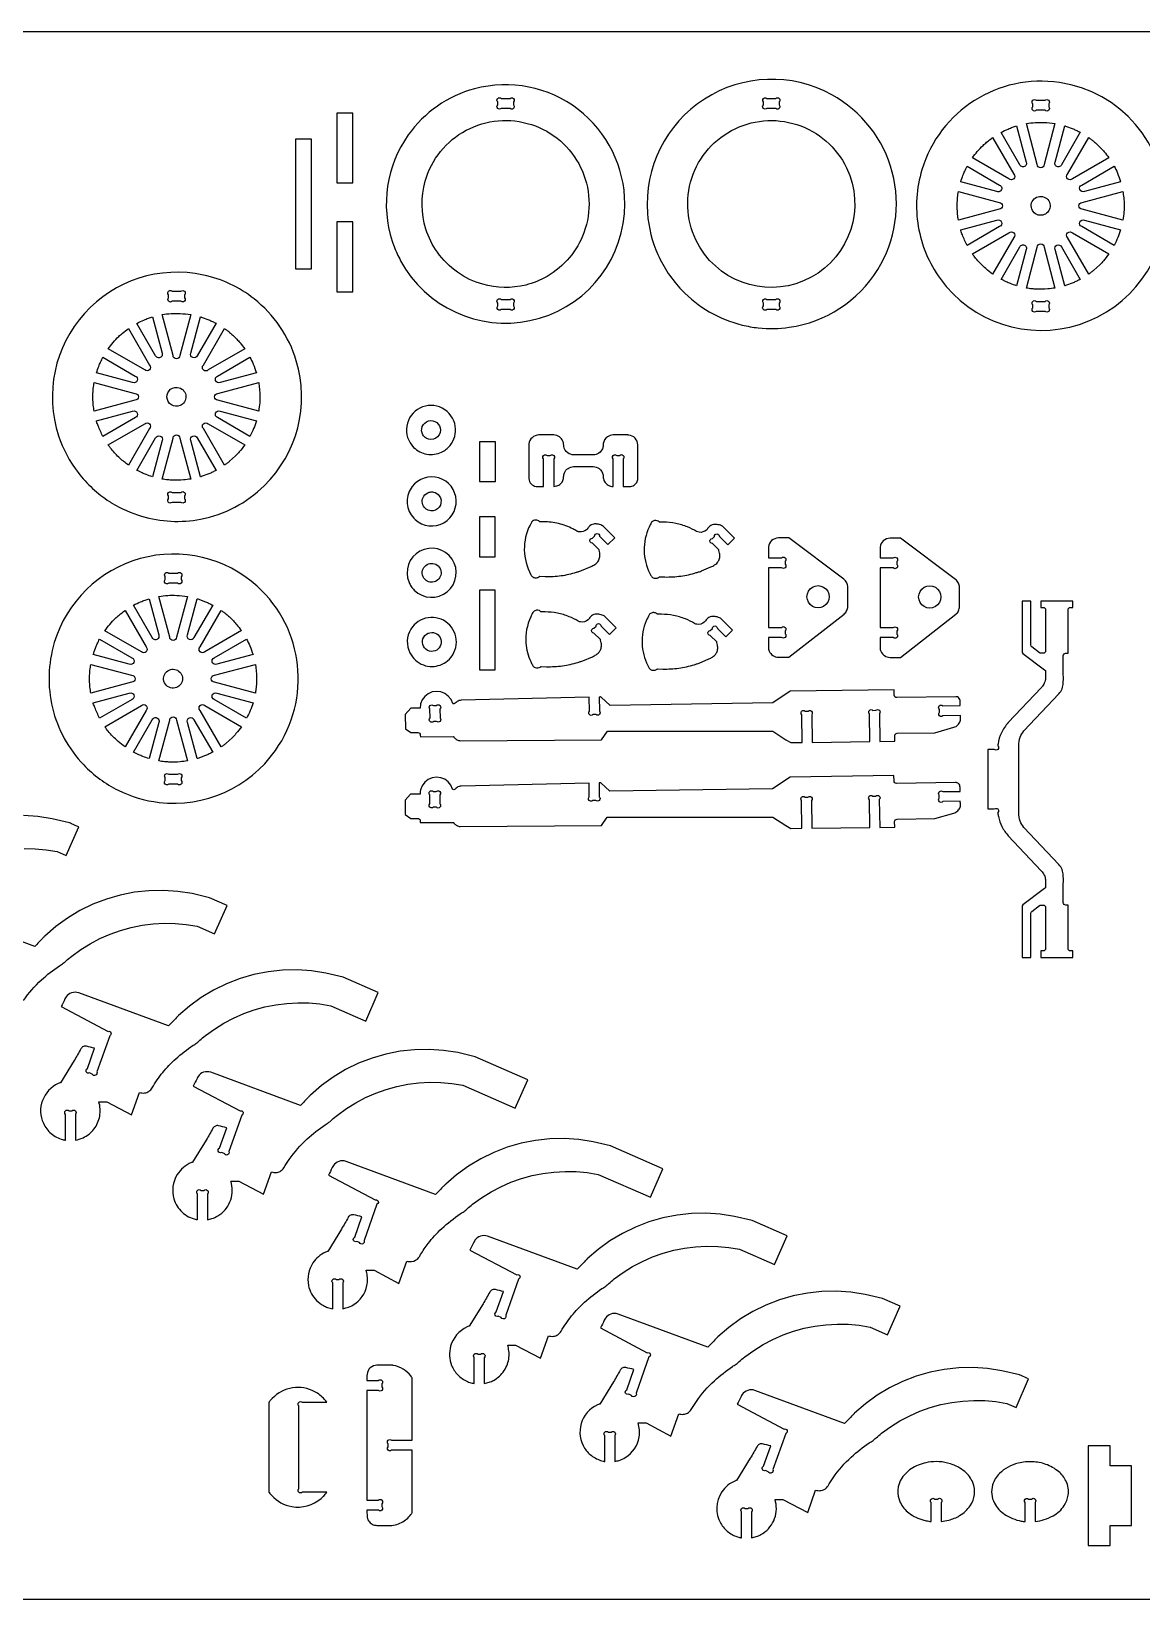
# Model space of a CAD drawing. Extents: x -50 to 95, y -24 to 55.
# Drawn here: x -18.6 to 37, y -23.8 to 54.8 of the extents above; entities that cross this region are included whole.
import ezdxf

# ---------------------------------------------------------------- set-up
doc = ezdxf.new("R2010")
doc.units = 0
doc.header["$MEASUREMENT"] = 0
doc.layers.get('0').update_dxf_attribs({"linetype": 'CONTINUOUS'})
doc.layers.add('SECTIONCUTEDGES', color=18, linetype='CONTINUOUS')

msp = doc.modelspace()

# ---------------------------------------------------------------- linework, layer by layer
msp.add_lwpolyline([(94.765, -23.803), (-50.251, -23.803), (-50.251, 54.803), (94.765, 54.803)], close=True)
at = {"layer": 'SECTIONCUTEDGES'}
for points in [[(0.165, 42.89, 0.331784), (6.876, 40.425, 0.331988), (11.15, 46.152, 0.233331), (8.809, 50.894, 0.233148), (3.619, 51.923, 0.174605), (0.299, 49.612, 0.237892), (-0.505, 44.286, 0.032676), (-0.216, 43.568, 0.03255)], [(14.007, 41.831, 0.070963), (15.385, 40.751, 0.069817), (17.036, 40.085, 0.034745), (17.839, 39.943, 0.061427), (19.394, 39.97, 0.222532), (23.822, 42.859, 0.429696), (21.517, 51.63, 0.275209), (15.138, 51.407, 0.274744), (12.286, 45.687, 0.086691), (12.809, 43.612, 0.086412)], [(26.949, 42.41, 0.325322), (33.936, 40.118, 0.325497), (38.262, 46.06, 0.371858), (32.929, 52.24, 0.371962), (26.038, 47.867, 0.115164), (25.857, 45.03, 0.115322)], [(5.399, 50.941), (4.955, 50.941, -1), (4.779, 51.117), (4.779, 51.264, -1), (4.955, 51.441), (5.399, 51.441, -1), (5.575, 51.264), (5.575, 51.117, -1)], [(18.269, 51.441), (18.712, 51.441, -1), (18.889, 51.264), (18.889, 51.117, -1), (18.712, 50.941), (18.269, 50.941, -1), (18.092, 51.117), (18.092, 51.264, -1)], [(31.772, 51.347), (32.215, 51.347, -1), (32.392, 51.171), (32.392, 51.024, -1), (32.215, 50.847), (31.772, 50.847, -1), (31.595, 51.024), (31.595, 51.171, -1)], [(1.762, 43.73, -0.080134), (1.182, 44.888, -0.146264), (1.149, 47.297, -0.425215), (6.466, 50.133, -0.425051), (9.103, 44.713, -0.087626), (8.381, 43.468, -0.085811), (7.256, 42.523, -0.071707), (6.185, 42.089, -0.130273), (4.028, 42.127, -0.084944), (2.773, 42.727, -0.082952)], [(14.91, 43.982, -0.428721), (16.491, 49.829, -0.428259), (22.258, 47.965, -0.400307), (20.484, 42.475, -0.399853)], [(30.786, 50.065), (31.271, 48.253, -1), (30.947, 48.119), (30.01, 49.742, -0.012176), (30.361, 49.909, -0.019565), (30.586, 49.999, -0.009363), (30.686, 50.033, 0.003121)], [(32.708, 50.18), (32.161, 48.137, -1), (31.82, 48.137), (31.273, 50.179, -0.057699), (32.169, 50.236, -0.024823)], [(33.973, 49.746), (33.033, 48.119, -1), (32.71, 48.253), (33.196, 50.067, 0.006199), (33.215, 50.063, -0.0186), (33.233, 50.058), (33.621, 49.916, -0.018388), (33.798, 49.833, 0.006129)], [(29.584, 49.48), (30.641, 47.649, -1), (30.4, 47.408), (28.569, 48.465, -0.014778), (28.815, 48.778, -0.028539), (29.102, 49.084, -0.018438), (29.28, 49.242, -0.011345)], [(35.412, 48.465), (33.581, 47.408, -1), (33.34, 47.649), (34.397, 49.48, 0.006303), (34.527, 49.386, -0.01891), (34.655, 49.288, -0.017187), (34.809, 49.153, -0.012321), (35.011, 48.952, -0.018926), (35.178, 48.765, -0.012469)], [(28.306, 48.039), (29.93, 47.101, -1), (29.796, 46.778), (27.985, 47.263, -0.012918), (28.096, 47.585, -0.018758), (28.187, 47.802, -0.010898), (28.245, 47.921, 0.003632)], [(35.997, 47.263), (34.185, 46.778, -1), (34.051, 47.102), (35.675, 48.039, -0.026072), (35.835, 47.703, -0.02074)], [(27.869, 46.776), (29.911, 46.229, -1), (29.911, 45.888), (27.869, 45.34, 0.006429), (27.845, 45.488, -0.01929), (27.824, 45.636), (27.802, 46.058), (27.824, 46.481, -0.018896), (27.844, 46.629, 0.006298)], [(32.172, 45.619, -0.761731), (31.61, 46.342, -0.761062), (32.464, 46.01, -0.135678), (32.372, 45.774, -0.135247)], [(36.112, 45.341), (34.07, 45.888, -1), (34.069, 46.229), (36.111, 46.776, -0.005477), (36.151, 46.466, -0.027167), (36.174, 46.081, -0.022163), (36.161, 45.759, -0.016966)], [(27.982, 44.853), (29.796, 45.339, -1), (29.93, 45.015), (28.306, 44.077, -0.020623), (28.065, 44.609, -0.019978), (27.991, 44.815, -0.019766), (27.986, 44.834, 0.006588)], [(35.675, 44.077), (34.051, 45.015, -1), (34.185, 45.339), (35.996, 44.854, -0.023422), (35.857, 44.466, -0.022486)], [(28.568, 43.651), (30.4, 44.709, -1), (30.641, 44.468), (29.584, 42.637, -0.019294), (29.236, 42.913, -0.045903), (28.73, 43.436, -0.008546), (28.654, 43.533, -0.007227)], [(30.009, 42.374), (30.947, 43.998, -1), (31.271, 43.864), (30.786, 42.053, -0.012234), (30.474, 42.161, -0.017991), (30.266, 42.247, -0.010478), (30.137, 42.309, 0.003492)], [(31.273, 41.937), (31.82, 43.979, -1), (32.161, 43.979), (32.708, 41.937, -0.013089), (32.343, 41.892, -0.036535), (31.782, 41.879, -0.015577), (31.556, 41.898, -0.012352)], [(33.196, 42.05), (32.71, 43.864, -1), (33.034, 43.998), (33.973, 42.371, 0.006248), (33.798, 42.284, -0.018746), (33.621, 42.201), (33.233, 42.059, -0.018599), (33.215, 42.054, 0.006199)], [(34.397, 42.636), (33.34, 44.468, -1), (33.581, 44.709), (35.412, 43.652, -0.014529), (35.141, 43.306, -0.022653), (34.951, 43.097), (34.655, 42.828, -0.018394), (34.528, 42.731, 0.006131)], [(-14.549, 31.157, 0.063566), (-13.068, 30.502, 0.120276), (-10.11, 30.353, 0.147825), (-6.917, 32.027, 0.278823), (-5.312, 38.293, 0.15407), (-7.431, 41.398, 0.113627), (-9.961, 42.589, 0.268788), (-15.929, 40.667, 0.26905), (-17.226, 34.537, 0.085445), (-16.244, 32.686, 0.083649), (-14.673, 31.235, 0.004404), (-14.611, 31.195, 0.004421)], [(-11.093, 41.274), (-11.536, 41.274, -1), (-11.713, 41.451), (-11.713, 41.597, -1), (-11.536, 41.774), (-11.093, 41.774, -1), (-10.916, 41.597), (-10.916, 41.451, -1)], [(4.955, 41.363), (5.399, 41.363, -1), (5.575, 41.186), (5.575, 41.039, -1), (5.399, 40.863), (4.955, 40.863, -1), (4.779, 41.039), (4.779, 41.186, -1)], [(18.269, 41.363), (18.712, 41.363, -1), (18.889, 41.186), (18.889, 41.039, -1), (18.712, 40.863), (18.269, 40.863, -1), (18.092, 41.039), (18.092, 41.186, -1)], [(32.215, 40.769), (31.772, 40.769, -1), (31.595, 40.946), (31.595, 41.093, -1), (31.772, 41.269), (32.215, 41.269, -1), (32.392, 41.093), (32.392, 40.946, -1)], [(-12.523, 40.491), (-12.038, 38.679, -1), (-12.361, 38.545), (-13.299, 40.168, -0.012176), (-12.948, 40.336, -0.019565), (-12.723, 40.426, -0.009363), (-12.623, 40.459, 0.003121)], [(-10.601, 40.606), (-11.148, 38.564, -1), (-11.489, 38.564), (-12.036, 40.606, -0.057699), (-11.14, 40.662, -0.024823)], [(-9.336, 40.172), (-10.275, 38.545, -1), (-10.599, 38.679), (-10.113, 40.494, 0.006199), (-10.094, 40.489, -0.0186), (-10.075, 40.484), (-9.688, 40.342, -0.018388), (-9.511, 40.259, 0.006129)], [(-13.725, 39.907), (-12.668, 38.076, -1), (-12.909, 37.834), (-14.74, 38.891, -0.014778), (-14.494, 39.204, -0.028539), (-14.207, 39.511, -0.018438), (-14.029, 39.668, -0.011345)], [(-7.896, 38.892), (-9.727, 37.834, -1), (-9.969, 38.076), (-8.912, 39.906, 0.006303), (-8.781, 39.812, -0.01891), (-8.653, 39.715, -0.017187), (-8.5, 39.579, -0.012321), (-8.297, 39.379, -0.018926), (-8.131, 39.191, -0.012469)], [(-15.003, 38.466), (-13.379, 37.528, -1), (-13.513, 37.204), (-15.324, 37.689, -0.012918), (-15.212, 38.011, -0.018758), (-15.122, 38.228, -0.010898), (-15.063, 38.347, 0.003632)], [(-7.312, 37.69), (-9.124, 37.204, -1), (-9.258, 37.528), (-7.634, 38.466, -0.026072), (-7.473, 38.129, -0.02074)], [(-15.44, 37.202), (-13.397, 36.655, -1), (-13.397, 36.314), (-15.439, 35.767, 0.006429), (-15.464, 35.914, -0.01929), (-15.485, 36.062), (-15.506, 36.485), (-15.485, 36.907, -0.018896), (-15.464, 37.055, 0.006298)], [(-11.136, 36.045, -0.520017), (-11.793, 36.463, -0.519794), (-11.177, 36.939, -0.315968), (-10.843, 36.507, -0.315775)], [(-7.197, 35.767), (-9.239, 36.314, -1), (-9.239, 36.655), (-7.197, 37.203, -0.005477), (-7.158, 36.892, -0.027167), (-7.135, 36.508, -0.022163), (-7.147, 36.185, -0.016966)], [(-15.327, 35.279), (-13.513, 35.765, -1), (-13.378, 35.442), (-15.003, 34.504, -0.020623), (-15.243, 35.035, -0.019978), (-15.317, 35.242, -0.019766), (-15.323, 35.26, 0.006588)], [(-7.633, 34.504), (-9.258, 35.442, -1), (-9.124, 35.766), (-7.312, 35.28, -0.023422), (-7.453, 34.89, -0.022807)], [(0.569, 33.951, 0.155406), (1.226, 33.611, 0.152514), (1.972, 33.712, 0.115137), (2.397, 34.045, 0.20973), (2.655, 35.008, 0.510659), (0.883, 35.92, 0.510196)], [(-14.74, 34.078), (-12.909, 35.135, -1), (-12.668, 34.894), (-13.725, 33.063, -0.024397), (-14.15, 33.408, -0.042082), (-14.578, 33.862, -0.010889), (-14.66, 33.969, 0.00363)], [(-8.911, 33.063), (-9.969, 34.894, -1), (-9.727, 35.135), (-7.897, 34.078, -0.014529), (-8.167, 33.732, -0.022653), (-8.357, 33.524), (-8.653, 33.255, -0.018394), (-8.781, 33.157, 0.006131)], [(1.034, 34.576, -0.493086), (1.315, 35.274, -0.496276), (1.912, 34.821, -0.270598), (1.672, 34.411, -0.267947), (1.194, 34.416, -0.063066), (1.104, 34.486, -0.063066)], [(-13.299, 32.8), (-12.361, 34.424, -1), (-12.037, 34.29), (-12.523, 32.479, -0.012234), (-12.835, 32.587, -0.017991), (-13.043, 32.673, -0.010478), (-13.172, 32.736, 0.003492)], [(-12.036, 32.363), (-11.489, 34.406, -1), (-11.147, 34.406), (-10.6, 32.364, -0.013089), (-10.966, 32.319, -0.036535), (-11.526, 32.306, -0.015577), (-11.753, 32.324, -0.012352)], [(-10.113, 32.476), (-10.599, 34.29, -1), (-10.275, 34.424), (-9.336, 32.798, 0.006248), (-9.511, 32.71, -0.018746), (-9.688, 32.627), (-10.075, 32.485, -0.018599), (-10.094, 32.48, 0.006199)], [(7.078, 31.991), (7.078, 33.374, -1), (7.255, 33.551), (7.414, 33.551, -1), (7.59, 33.374), (7.59, 31.991, 0.052408), (7.736, 32.016, 0.128325), (7.943, 32.137, 0.197605), (8.086, 32.482, -0.097222), (8.126, 32.68, -0.148336), (8.304, 32.896, -0.139985), (8.586, 32.987), (9.57, 32.987, -0.145828), (9.86, 32.89, -0.209993), (10.064, 32.554, -0.026239), (10.071, 32.463, 0.09194), (10.106, 32.298, 0.131652), (10.263, 32.094, 0.131653), (10.501, 31.995, 0.024549), (10.533, 31.993, -0.008181), (10.566, 31.991), (10.566, 33.374, -1), (10.743, 33.551), (10.889, 33.551, -1), (11.066, 33.374), (11.066, 31.991, -0.00462), (11.381, 31.99, 0.14671), (11.623, 32.059, 0.128813), (11.748, 32.194, 0.116385), (11.799, 32.389), (11.799, 34.074, 0.17911), (11.664, 34.411, 0.186027), (11.352, 34.57, 0.012625), (11.335, 34.571, 0.006307), (11.301, 34.572), (10.566, 34.572, 0.145828), (10.276, 34.475, 0.209993), (10.072, 34.139, 0.026239), (10.065, 34.048, -0.09194), (10.03, 33.884, -0.148336), (9.852, 33.667, -0.139985), (9.57, 33.576), (8.586, 33.576, -0.145828), (8.296, 33.673, -0.209993), (8.093, 34.009, -0.026239), (8.086, 34.1, 0.09194), (8.05, 34.265, 0.148336), (7.873, 34.481, 0.139985), (7.59, 34.572), (6.843, 34.572, 0.17911), (6.506, 34.438, 0.186027), (6.348, 34.125, 0.012625), (6.347, 34.108, 0.006307), (6.345, 34.074), (6.345, 32.389, 0.17911), (6.453, 32.12, 0.185411), (6.703, 31.993, 0.029365), (6.778, 31.99, -0.004893)], [(0.643, 30.333, 0.32468), (2.079, 30.174, 0.324261), (2.676, 31.492, 0.315456), (1.652, 32.461, 0.314906), (0.389, 31.83, 0.16802), (0.257, 31.038, 0.16772)], [(-10.916, 31.519), (-10.916, 31.372, -1), (-11.093, 31.196), (-11.536, 31.196, -1), (-11.713, 31.372), (-11.713, 31.519, -1), (-11.536, 31.696), (-11.093, 31.696, -1)], [(1.105, 30.943, -0.342692), (1.082, 31.509, -0.167354), (1.352, 31.702, -0.066194), (1.447, 31.717, -0.053141), (1.567, 31.707, -0.194534), (1.854, 31.522, -0.255691), (1.907, 31.06, -0.265791), (1.545, 30.776, -0.258961)], [(9.852, 28.832), (9.53, 29.156, -1), (9.531, 29.406), (9.635, 29.509, -1), (9.885, 29.508), (10.306, 29.084), (10.646, 29.42), (10.078, 29.993, 0.061834), (9.996, 30.043, 0.071753), (9.769, 30.108, 0.070796), (9.595, 30.107, 0.180454), (9.353, 29.974, 0.028701), (9.295, 29.898, -0.064537), (9.232, 29.826, -0.217452), (8.863, 29.716, -0.017845), (8.817, 29.724, -0.040508), (8.798, 29.73, -0.048621), (8.747, 29.756, 0.025713), (8.549, 29.868, 0.05669), (7.835, 30.129, 0.056735), (7.081, 30.222), (6.887, 30.218, -0.12534), (6.869, 30.231, 0.109514), (6.797, 30.285, 0.209609), (6.579, 30.287, 0.125437), (6.49, 30.218, 0.040174), (6.472, 30.191, 0.008606), (6.401, 30.059, 0.123368), (6.113, 28.82, 0.12115), (6.444, 27.568, 0.018916), (6.478, 27.51, 0.113433), (6.535, 27.456, 0.1368), (6.688, 27.413, 0.136799), (6.842, 27.456, 0.077822), (6.863, 27.474, -0.14103), (6.887, 27.489), (7.153, 27.476, 0.039745), (7.966, 27.523, 0.041404), (8.728, 27.693, 0.004978), (8.896, 27.747, 0.009757), (8.981, 27.777), (9.457, 27.979, 0.025645), (9.643, 28.078, 0.123538), (9.828, 28.264, 0.094777), (9.899, 28.461, 0.094759), (9.893, 28.671, 0.002266), (9.864, 28.801, 0.072469)], [(15.858, 28.811), (15.537, 29.135, -1), (15.538, 29.385), (15.642, 29.488, -1), (15.892, 29.487), (16.313, 29.063), (16.652, 29.4), (16.085, 29.972, 0.061834), (16.003, 30.022, 0.071753), (15.776, 30.087, 0.070796), (15.601, 30.086, 0.180454), (15.36, 29.953, 0.028701), (15.302, 29.877, -0.064537), (15.239, 29.806, -0.217452), (14.869, 29.695, -0.101565), (14.75, 29.738, 0.041153), (14.296, 29.963, 0.046108), (13.703, 30.138, 0.046145), (13.087, 30.201), (12.893, 30.198, -0.125395), (12.871, 30.214, 0.143049), (12.778, 30.274, 0.126432), (12.64, 30.279, 0.126548), (12.516, 30.218, 0.084828), (12.477, 30.17, 0.021693), (12.367, 29.956, 0.112451), (12.12, 28.776, 0.11463), (12.407, 27.628, 0.017441), (12.482, 27.494, 0.121465), (12.541, 27.435, 0.1368), (12.695, 27.392, 0.136799), (12.849, 27.435, 0.077822), (12.87, 27.453, -0.14103), (12.894, 27.468), (13.16, 27.455, 0.039745), (13.956, 27.501, 0.039745), (14.734, 27.672, 0.006634), (14.886, 27.72, 0.009757), (14.987, 27.756), (15.464, 27.958, 0.025645), (15.65, 28.057, 0.123538), (15.834, 28.243, 0.094777), (15.904, 28.436, 0.090384), (15.9, 28.651, 0.012931), (15.869, 28.786, 0.06611)], [(18.347, 28.417), (19.007, 28.417, -1), (19.184, 28.24), (19.184, 28.094, -1), (19.007, 27.917), (18.347, 27.917), (18.347, 24.929), (19.007, 24.929, -1), (19.184, 24.752), (19.184, 24.606, -1), (19.007, 24.429), (18.347, 24.429, 0.001297), (18.349, 23.923, 0.098998), (18.386, 23.739, 0.147443), (18.566, 23.523, 0.140954), (18.845, 23.435), (19.367, 23.435), (22.139, 25.595, 0.106822), (22.278, 25.771, 0.106822), (22.331, 25.988), (22.331, 26.94, 0.109057), (22.276, 27.161, 0.109056), (22.132, 27.339), (19.367, 29.411), (18.845, 29.411, 0.17911), (18.508, 29.276, 0.186027), (18.35, 28.964, 0.027942), (18.345, 28.854, -0.002697)], [(23.944, 28.408), (24.604, 28.408, -1), (24.781, 28.231), (24.781, 28.085, -1), (24.604, 27.908), (23.944, 27.908), (23.944, 24.92), (24.604, 24.92, -1), (24.781, 24.743), (24.781, 24.596, -1), (24.604, 24.42), (23.944, 24.42, 0.001297), (23.945, 23.914, 0.098998), (23.983, 23.73, 0.147443), (24.162, 23.514, 0.140954), (24.442, 23.426), (24.964, 23.426), (27.736, 25.586, 0.106822), (27.875, 25.762, 0.106822), (27.928, 25.979), (27.928, 26.931, 0.109057), (27.872, 27.152, 0.109056), (27.729, 27.33), (24.964, 29.402), (24.442, 29.402, 0.17911), (24.105, 29.267, 0.186027), (23.947, 28.955, 0.027942), (23.942, 28.845, -0.002697)], [(-15.966, 18.037, 0.086412), (-14.236, 16.766, 0.086691), (-12.185, 16.157, 0.274319), (-6.361, 18.756, 0.379188), (-7.265, 26.987, 0.257222), (-13.129, 28.379, 0.257249), (-17.438, 24.166, 0.132982), (-17.531, 20.902, 0.132968)], [(0.602, 26.796, 0.908245), (2.493, 28.355, 0.907727), (0.338, 27.187, 0.048368), (0.451, 26.979, 0.048083)], [(-11.703, 27.647), (-11.26, 27.647, -1), (-11.083, 27.47), (-11.083, 27.324, -1), (-11.26, 27.147), (-11.703, 27.147, -1), (-11.88, 27.324), (-11.88, 27.47, -1)], [(1, 27.641, -0.32992), (1.312, 28.11, -0.330155), (1.851, 27.949, -0.311912), (1.871, 27.417, -0.306946), (1.376, 27.203, -0.144672), (1.146, 27.321, -0.191691)], [(-12.69, 26.364), (-12.205, 24.552, -1), (-12.528, 24.418), (-13.466, 26.042, -0.012176), (-13.115, 26.209, -0.019565), (-12.89, 26.299, -0.009363), (-12.79, 26.332, 0.003121)], [(-10.767, 26.48), (-11.315, 24.437, -1), (-11.656, 24.437), (-12.203, 26.479, -0.057699), (-11.307, 26.535, -0.024823)], [(-9.503, 26.046), (-10.442, 24.418, -1), (-10.766, 24.552), (-10.28, 26.367, 0.006199), (-10.261, 26.362, -0.0186), (-10.242, 26.357), (-9.855, 26.215, -0.018388), (-9.678, 26.133, 0.006129)], [(31.997, 8.39), (33.603, 8.39), (33.603, 8.709), (33.487, 8.709, -0.414214), (33.362, 8.834), (33.362, 11.008), (33.248, 11.008, -0.414214), (33.123, 11.133), (33.123, 11.209, -0.001328), (33.126, 12.199, 0.00959), (33.123, 12.497, 0.08671), (33.062, 12.786, 0.086806), (32.908, 13.038), (31.147, 14.903, -0.09411), (30.963, 15.222, -0.083078), (30.893, 15.632, -0.000752), (30.891, 17.32, -0.000752), (30.893, 19.009, -0.083078), (30.963, 19.419, -0.09411), (31.147, 19.738), (32.908, 21.603, 0.086806), (33.062, 21.855, 0.08671), (33.123, 22.144, 0.00959), (33.126, 22.442, -0.001329), (33.123, 23.432), (33.123, 23.507, -0.414214), (33.248, 23.632), (33.362, 23.632), (33.362, 25.807, -0.414214), (33.487, 25.932), (33.603, 25.932), (33.603, 26.251), (31.997, 26.251), (31.997, 25.932), (32.113, 25.932, -0.414214), (32.238, 25.807), (32.238, 23.757, -0.414214), (32.113, 23.632), (32.003, 23.632, -0.164223), (31.928, 23.658), (31.547, 23.948, -0.234068), (31.497, 24.048), (31.497, 26.251), (31.055, 26.251), (31.055, 23.724, 0.235486), (31.104, 23.624), (32.188, 22.808, -0.235486), (32.238, 22.708), (32.238, 22.454, -0.071048), (32.193, 22.195, -0.078973), (32.085, 21.984, -0.015763), (32.064, 21.958, -0.007881), (32.021, 21.907), (30.367, 20.155, 0.07388), (30.025, 19.648, 0.076866), (29.855, 19.084, 0.023417), (29.843, 19.015), (29.843, 18.992, -1), (29.666, 18.815), (29.35, 18.815), (29.35, 15.826), (29.666, 15.826, -1), (29.843, 15.649), (29.843, 15.626, 0.037161), (29.874, 15.449, 0.069854), (30.049, 14.944, 0.066871), (30.367, 14.485), (32.021, 12.734, -0.071048), (32.169, 12.509, -0.08294), (32.232, 12.287, -0.011822), (32.235, 12.247, -0.007881), (32.238, 12.187), (32.238, 11.933, -0.235486), (32.188, 11.833), (31.104, 11.017, 0.235486), (31.055, 10.917), (31.055, 8.39), (31.497, 8.39), (31.497, 10.593, -0.234068), (31.547, 10.693), (31.928, 10.983, -0.164223), (32.003, 11.008), (32.113, 11.008, -0.414214), (32.238, 10.883), (32.238, 8.834, -0.414214), (32.113, 8.709), (31.997, 8.709)], [(-13.892, 25.78), (-12.835, 23.949, -1), (-13.076, 23.707), (-14.907, 24.764, -0.014778), (-14.661, 25.078, -0.028539), (-14.374, 25.384, -0.018438), (-14.196, 25.542, -0.011345)], [(-8.063, 24.765), (-9.894, 23.707, -1), (-10.136, 23.949), (-9.079, 25.78, 0.006303), (-8.948, 25.685, -0.01891), (-8.82, 25.588, -0.017187), (-8.667, 25.453, -0.012321), (-8.464, 25.252, -0.018926), (-8.298, 25.064, -0.012469)], [(1.056, 23.044, 0.094401), (1.491, 22.967, 0.170768), (2.262, 23.251, 0.464229), (2.284, 25.13, 0.464136), (0.427, 24.838, 0.259519), (0.382, 23.65, 0.186569)], [(9.926, 24.314), (9.604, 24.639, -1), (9.605, 24.889), (9.709, 24.992, -1), (9.959, 24.991), (10.38, 24.566), (10.72, 24.903), (10.152, 25.475, 0.061834), (10.07, 25.525, 0.071753), (9.843, 25.59, 0.070796), (9.669, 25.589, 0.180454), (9.427, 25.456, 0.028701), (9.369, 25.38, -0.064537), (9.306, 25.309, -0.217452), (8.937, 25.199, -0.101565), (8.817, 25.241, 0.041153), (8.364, 25.466, 0.046108), (7.77, 25.642, 0.046145), (7.155, 25.705), (6.961, 25.701, -0.12534), (6.943, 25.714, 0.109514), (6.871, 25.767, 0.146598), (6.724, 25.787, 0.139937), (6.584, 25.721, 0.084828), (6.544, 25.673, 0.021693), (6.435, 25.46, 0.124471), (6.191, 24.143, 0.096115), (6.435, 23.213, 0.005797), (6.522, 23.036, 0.187127), (6.658, 22.915, 0.113295), (6.79, 22.897, 0.113567), (6.916, 22.938, 0.077822), (6.937, 22.956, -0.14103), (6.961, 22.972), (7.227, 22.959, 0.039745), (8.023, 23.004, 0.039745), (8.802, 23.175, 0.006634), (8.953, 23.224, 0.009757), (9.055, 23.26), (9.531, 23.461, 0.025645), (9.717, 23.561, 0.123538), (9.902, 23.746, 0.094777), (9.972, 23.939, 0.090384), (9.967, 24.154, 0.012931), (9.936, 24.289, 0.06611)], [(15.754, 24.198), (15.432, 24.522, -1), (15.433, 24.772), (15.537, 24.875, -1), (15.787, 24.874), (16.208, 24.45), (16.548, 24.787), (15.98, 25.359, 0.061834), (15.898, 25.409, 0.071753), (15.671, 25.474, 0.070796), (15.496, 25.473, 0.180454), (15.255, 25.34, 0.028701), (15.197, 25.264, -0.064537), (15.134, 25.193, -0.217452), (14.764, 25.082, -0.101565), (14.645, 25.125, 0.041153), (14.192, 25.35, 0.046108), (13.598, 25.525, 0.046145), (12.982, 25.588), (12.789, 25.585, -0.141443), (12.765, 25.602, 0.105545), (12.724, 25.638, 0.153336), (12.562, 25.67, 0.153374), (12.411, 25.605, 0.08355), (12.376, 25.562, 0.02938), (12.225, 25.261, 0.110293), (12.013, 24.129, 0.110294), (12.303, 23.015, 0.017441), (12.377, 22.881, 0.121465), (12.436, 22.822, 0.1368), (12.59, 22.779, 0.136799), (12.744, 22.822, 0.077822), (12.765, 22.84, -0.14103), (12.789, 22.855), (13.055, 22.842, 0.039745), (13.851, 22.888, 0.039745), (14.63, 23.059, 0.006634), (14.781, 23.107, 0.009757), (14.883, 23.143), (15.359, 23.345, 0.025645), (15.545, 23.444, 0.123538), (15.73, 23.63, 0.094777), (15.8, 23.823, 0.090384), (15.795, 24.038, 0.012931), (15.764, 24.173, 0.06611)], [(1.642, 23.756, -0.43575), (1.023, 24.071, -0.436868), (1.383, 24.663, -0.391916), (1.934, 24.329, -0.393)], [(-15.17, 24.339), (-13.546, 23.401, -1), (-13.68, 23.077), (-15.491, 23.562, -0.012918), (-15.379, 23.885, -0.018758), (-15.289, 24.102, -0.010898), (-15.23, 24.221, 0.003632)], [(-7.479, 23.563), (-9.291, 23.077, -1), (-9.425, 23.401), (-7.801, 24.339, -0.026072), (-7.64, 24.003, -0.02074)], [(-15.607, 23.076), (-13.564, 22.529, -1), (-13.564, 22.187), (-15.606, 21.64, 0.006429), (-15.631, 21.787, -0.01929), (-15.652, 21.935), (-15.673, 22.358), (-15.652, 22.781, -0.018896), (-15.631, 22.928, 0.006298)], [(-11.959, 22.309, -0.704491), (-11.151, 22.692, -0.705318), (-11.534, 21.885, -0.172802), (-11.822, 22.022, -0.173371)], [(-7.364, 21.64), (-9.406, 22.187, -1), (-9.406, 22.529), (-7.364, 23.076, -0.035509), (-7.305, 22.417, -0.037792), (-7.339, 21.797, -0.007975), (-7.351, 21.718, 0.002658)], [(-15.494, 21.152), (-13.68, 21.639, -1), (-13.545, 21.315), (-15.17, 20.377, -0.020623), (-15.41, 20.908, -0.019978), (-15.484, 21.115, -0.019766), (-15.49, 21.134, 0.006588)], [(-7.8, 20.377), (-9.425, 21.315, -1), (-9.291, 21.639), (-7.479, 21.154, -0.023422), (-7.62, 20.763, -0.022807)], [(0.433, 19.653), (0.778, 19.655, -0.414214), (0.903, 19.531), (0.904, 19.445), (2.568, 19.457, -0.179261), (2.582, 19.441, 0.072339), (2.601, 19.408, 0.106772), (2.736, 19.296, 0.104923), (2.908, 19.248), (9.982, 19.296), (10.276, 19.719), (18.569, 19.719), (19.225, 19.293), (19.468, 19.156), (20.032, 19.16), (20.015, 20.545, -1), (20.189, 20.724), (20.336, 20.726, -1), (20.515, 20.551), (20.532, 19.167), (23.43, 19.203), (23.41, 20.592, -1), (23.584, 20.771), (23.731, 20.773, -1), (23.91, 20.599), (23.93, 19.208), (24.68, 19.219), (24.675, 19.493, -0.414143), (24.798, 19.62), (26.685, 19.65), (27.64, 19.922, 0.116099), (27.842, 20.039, 0.123161), (27.961, 20.225, 0.093814), (27.975, 20.325, -0.008595), (27.969, 20.513), (27.095, 20.499, -1), (26.916, 20.673), (26.914, 20.819, -1), (27.087, 20.999), (27.964, 21.013, 0.008792), (27.952, 21.259, 0.293453), (27.819, 21.441, 0.051082), (27.782, 21.451, 0.039322), (27.732, 21.455), (24.774, 21.407, -0.414353), (24.647, 21.53), (24.643, 21.804), (19.441, 21.727), (18.565, 21.141), (10.409, 21.02), (9.958, 21.439, 0.116141), (9.94, 21.441, -0.019273), (9.867, 21.437), (9.876, 20.738, -1), (9.701, 20.559), (9.555, 20.558, -1), (9.376, 20.732), (9.367, 21.425), (2.955, 21.276, 0.129415), (2.748, 21.209, 0.061161), (2.651, 21.129, -0.183348), (2.581, 21.095, -0.251847), (2.527, 21.118), (2.441, 21.318), (2.306, 21.488), (2.132, 21.618), (1.93, 21.698), (1.714, 21.723), (1.499, 21.691), (1.3, 21.605), (1.129, 21.471), (1, 21.296), (0.919, 21.094, 0.044207), (0.907, 21.019, -0.011454), (0.894, 20.879), (0.425, 20.872), (0.148, 20.563), (0.153, 19.847)], [(-14.907, 19.951), (-13.076, 21.008, -1), (-12.835, 20.767), (-13.892, 18.936, -0.019294), (-14.239, 19.213, -0.045903), (-14.745, 19.735, -0.008546), (-14.821, 19.833, -0.007227)], [(-12.203, 18.236), (-11.656, 20.279, -1), (-11.314, 20.279), (-10.767, 18.237, -0.013089), (-11.133, 18.192, -0.036535), (-11.693, 18.179, -0.015577), (-11.92, 18.197, -0.012352)], [(-9.078, 18.936), (-10.136, 20.767, -1), (-9.894, 21.009), (-8.064, 19.952, -0.014529), (-8.334, 19.605, -0.022653), (-8.524, 19.397), (-8.82, 19.128, -0.018394), (-8.948, 19.03, 0.006131)], [(1.562, 21.01), (1.709, 21.011, -1), (1.887, 20.836), (1.89, 20.392, -1), (1.714, 20.214), (1.568, 20.213, -1), (1.39, 20.389), (1.387, 20.832, -1)], [(-13.466, 18.673), (-12.528, 20.298, -1), (-12.204, 20.163), (-12.69, 18.352, -0.012234), (-13.002, 18.46, -0.017991), (-13.21, 18.547, -0.010478), (-13.338, 18.609, 0.003492)], [(-10.28, 18.349), (-10.766, 20.164, -1), (-10.442, 20.298), (-9.503, 18.671, 0.006248), (-9.678, 18.584, -0.018746), (-9.855, 18.5), (-10.242, 18.359, -0.018599), (-10.261, 18.354, 0.006199)], [(-11.88, 17.246), (-11.88, 17.392, -1), (-11.703, 17.569), (-11.26, 17.569, -1), (-11.083, 17.392), (-11.083, 17.246, -1), (-11.26, 17.069), (-11.703, 17.069, -1)], [(0.428, 15.351), (0.772, 15.353, -0.414214), (0.898, 15.229), (0.898, 15.143), (2.563, 15.154, -0.179261), (2.576, 15.139, 0.072339), (2.596, 15.105, 0.106772), (2.731, 14.993, 0.104923), (2.902, 14.946), (9.977, 14.993), (10.27, 15.417), (18.564, 15.417), (19.22, 14.991), (19.463, 14.853), (20.026, 14.858), (20.009, 16.243, -1), (20.183, 16.422), (20.33, 16.424, -1), (20.509, 16.249), (20.526, 14.864), (23.424, 14.9), (23.404, 16.289, -1), (23.579, 16.469), (23.725, 16.471, -1), (23.904, 16.296), (23.924, 14.906), (24.674, 14.917), (24.67, 15.191, -0.414143), (24.793, 15.318), (26.68, 15.348), (27.634, 15.619, 0.116099), (27.836, 15.737, 0.123161), (27.955, 15.923, 0.093814), (27.969, 16.023, -0.008595), (27.963, 16.211), (27.09, 16.196, -1), (26.91, 16.37), (26.908, 16.517, -1), (27.082, 16.696), (27.958, 16.711, 0.008792), (27.947, 16.957, 0.293453), (27.813, 17.138, 0.051082), (27.776, 17.148, 0.039322), (27.727, 17.153), (24.769, 17.105, -0.414353), (24.642, 17.228), (24.637, 17.501), (19.435, 17.424), (18.559, 16.839), (10.404, 16.718), (9.952, 17.136, 0.116141), (9.934, 17.139, -0.019273), (9.861, 17.134), (9.87, 16.436, -1), (9.696, 16.257), (9.549, 16.255, -1), (9.37, 16.43), (9.362, 17.123), (2.949, 16.973, 0.129415), (2.742, 16.907, 0.061161), (2.646, 16.827, -0.183348), (2.575, 16.793, -0.251847), (2.521, 16.816), (2.435, 17.015), (2.3, 17.186), (2.126, 17.315), (1.924, 17.395), (1.708, 17.421), (1.493, 17.389), (1.294, 17.303), (1.124, 17.168), (0.994, 16.994), (0.914, 16.792, 0.044207), (0.902, 16.717, -0.011454), (0.889, 16.576), (0.419, 16.569), (0.142, 16.261), (0.147, 15.545)], [(1.557, 16.708), (1.703, 16.709, -1), (1.881, 16.533), (1.884, 16.09, -1), (1.708, 15.912), (1.562, 15.911, -1), (1.384, 16.087), (1.381, 16.53, -1)], [(-16.881, -0.775), (-16.881, 0.521, -1), (-16.704, 0.698), (-16.558, 0.698, -1), (-16.381, 0.521), (-16.381, -0.775, 0.059141), (-16, -0.653, 0.121388), (-15.45, -0.218, 0.121883), (-15.164, 0.43, 0.118656), (-15.209, 1.155), (-14.81, 1.155), (-13.569, 0.499), (-13.171, 1.621, 0.110316), (-12.915, 1.593, 0.121881), (-12.696, 1.673, 0.112814), (-12.536, 1.845, -0.038886), (-12.003, 2.619, -0.039453), (-11.354, 3.302, -0.033728), (-10.486, 3.981, -0.013715), (-10.388, 4.044, 0.024577), (-10.292, 4.109, 0.026089), (-10.142, 4.233, -0.020061), (-9.867, 4.467), (-9.418, 4.793), (-8.947, 5.087), (-8.456, 5.346), (-7.947, 5.569), (-7.424, 5.755), (-6.889, 5.903), (-6.345, 6.012), (-5.794, 6.082), (-5.24, 6.112), (-4.684, 6.102), (-4.131, 6.053), (-3.583, 5.964), (-1.83, 5.197), (-1.205, 6.626), (-2.959, 7.393), (-3.835, 7.599), (-4.552, 7.71), (-5.276, 7.758), (-6.002, 7.744), (-6.723, 7.667), (-7.435, 7.527), (-8.132, 7.326), (-8.809, 7.066), (-9.461, 6.747), (-10.083, 6.374), (-10.671, 5.947), (-11.219, 5.472, 0.013028), (-11.321, 5.369, -0.002171), (-11.723, 4.95), (-16.215, 6.614, 0.161142), (-16.574, 6.614, 0.167596), (-16.849, 6.404, 0.03262), (-16.903, 6.309, -0.002417), (-17.097, 5.919), (-14.748, 4.678, -1), (-14.664, 4.463), (-15.309, 2.646, -1), (-15.541, 2.541), (-15.677, 2.595, -1), (-15.778, 2.818), (-15.417, 3.837, 0.000984), (-15.827, 3.935, 0.161021), (-15.98, 3.922, 0.167951), (-16.107, 3.807, -0.009744), (-16.442, 3.219), (-17.132, 2.105, -0.104608), (-17.154, 2.094, 0.035992), (-17.245, 2.06, 0.199431), (-18.031, 1.219, 0.200046), (-17.988, 0.073, 0.109657), (-17.595, -0.444, 0.110065), (-17.022, -0.744, 0.017881), (-16.952, -0.761, -0.00596)], [(-10.264, -4.761), (-10.264, -3.465, -1), (-10.087, -3.288), (-9.941, -3.288, -1), (-9.764, -3.465), (-9.764, -4.761, 0.020963), (-9.545, -4.704, 0.061647), (-9.238, -4.566, 0.157927), (-8.638, -3.87, 0.157202), (-8.559, -2.95, 0.017201), (-8.574, -2.891, -0.005733), (-8.592, -2.831), (-8.193, -2.831), (-6.952, -3.487), (-6.554, -2.366, 0.09929), (-6.315, -2.397, 0.116244), (-6.117, -2.336, 0.12564), (-5.932, -2.153, -0.015905), (-5.67, -1.746, -0.056835), (-4.767, -0.714, -0.035533), (-3.869, -0.005, -0.013715), (-3.771, 0.058, 0.024577), (-3.675, 0.123, 0.026089), (-3.525, 0.247, -0.020061), (-3.25, 0.481), (-2.801, 0.807), (-2.33, 1.101), (-1.839, 1.36), (-1.33, 1.583), (-0.807, 1.769), (-0.272, 1.917), (0.272, 2.026), (0.823, 2.096), (1.377, 2.126), (1.933, 2.116), (2.486, 2.067), (3.034, 1.978), (5.663, 0.828), (6.288, 2.257), (3.658, 3.407), (2.782, 3.613), (2.065, 3.724), (1.341, 3.772), (0.615, 3.758), (-0.106, 3.681), (-0.818, 3.541), (-1.515, 3.34), (-2.192, 3.079), (-2.844, 2.761), (-3.466, 2.387), (-4.054, 1.961), (-4.602, 1.486, 0.013028), (-4.704, 1.383, -0.002171), (-5.106, 0.964), (-9.598, 2.628, 0.161142), (-9.957, 2.628, 0.167596), (-10.232, 2.418, 0.03262), (-10.286, 2.323, -0.002417), (-10.48, 1.933), (-8.131, 0.692, -1), (-8.047, 0.477), (-8.692, -1.341, -1), (-8.924, -1.446), (-9.06, -1.392, -1), (-9.161, -1.168), (-8.8, -0.149, 0.000984), (-9.21, -0.051, 0.161021), (-9.363, -0.064, 0.167951), (-9.49, -0.179, -0.009744), (-9.825, -0.767), (-10.515, -1.881, -0.129096), (-10.539, -1.892, 0.054431), (-10.565, -1.899, 0.156273), (-11.28, -2.501, 0.217069), (-11.444, -3.721, 0.133361), (-11.034, -4.377, 0.130475), (-10.335, -4.748, 0.013414), (-10.3, -4.755, -0.004471)], [(-3.488, -9.226), (-3.488, -7.93, -1), (-3.311, -7.753), (-3.164, -7.753, -1), (-2.988, -7.93), (-2.988, -9.226, 0.020963), (-2.769, -9.168, 0.061647), (-2.462, -9.03, 0.206484), (-1.773, -8.061, 0.112398), (-1.782, -7.415, 0.012711), (-1.798, -7.355, -0.004237), (-1.815, -7.296), (-1.417, -7.296), (-0.175, -7.952), (0.223, -6.83, 0.10429), (0.465, -6.86, 0.22206), (0.827, -6.651, 0.018768), (0.917, -6.51, -0.030198), (1.293, -5.956, -0.042786), (1.98, -5.205, -0.036783), (2.907, -4.469, -0.013715), (3.005, -4.406, 0.024577), (3.102, -4.342, 0.026089), (3.251, -4.217, -0.020061), (3.526, -3.984), (3.975, -3.657), (4.447, -3.364), (4.938, -3.105), (5.446, -2.882), (5.969, -2.696), (6.504, -2.548), (7.049, -2.439), (7.599, -2.369), (8.154, -2.339), (8.709, -2.348), (9.262, -2.398), (9.81, -2.487), (12.44, -3.637), (13.064, -2.208), (10.435, -1.058), (9.558, -0.852), (8.841, -0.741), (8.117, -0.692), (7.392, -0.707), (6.67, -0.784), (5.958, -0.924), (5.261, -1.124), (4.584, -1.385), (3.932, -1.703), (3.31, -2.077), (2.723, -2.503), (2.175, -2.979, 0.013028), (2.072, -3.081, -0.002171), (1.67, -3.5), (-2.821, -1.837, 0.161142), (-3.18, -1.837, 0.167596), (-3.455, -2.047, 0.03262), (-3.509, -2.141, -0.002417), (-3.703, -2.532), (-1.355, -3.772, -1), (-1.271, -3.988), (-1.916, -5.805, -1), (-2.148, -5.91), (-2.283, -5.856, -1), (-2.385, -5.633), (-2.023, -4.614, 0.000984), (-2.434, -4.516, 0.161021), (-2.587, -4.529, 0.167951), (-2.713, -4.644, -0.009744), (-3.049, -5.231), (-3.739, -6.346, -0.102289), (-3.76, -6.357, 0.030824), (-3.852, -6.391, 0.147127), (-4.484, -6.93, 0.192634), (-4.702, -8.051, 0.079328), (-4.549, -8.472, 0.142426), (-3.953, -9.065, 0.04156), (-3.746, -9.157, 0.035326)], [(3.608, -12.973), (3.608, -11.677, -1), (3.785, -11.5), (3.931, -11.5, -1), (4.108, -11.677), (4.108, -12.973, 0.022698), (4.352, -12.908, 0.051188), (4.574, -12.812, 0.11815), (5.104, -12.321, 0.121325), (5.343, -11.66, 0.060016), (5.339, -11.33, 0.034446), (5.28, -11.043), (5.679, -11.043), (6.92, -11.699), (7.318, -10.577, 0.110316), (7.574, -10.605, 0.121881), (7.793, -10.524, 0.112814), (7.953, -10.352, -0.038886), (8.486, -9.579, -0.039453), (9.135, -8.896, -0.033728), (10.003, -8.216, -0.013715), (10.101, -8.153, 0.024577), (10.197, -8.089, 0.026089), (10.347, -7.964, -0.020061), (10.622, -7.731), (11.071, -7.404), (11.542, -7.111), (12.033, -6.852), (12.541, -6.629), (13.065, -6.443), (13.6, -6.295), (14.144, -6.186), (14.695, -6.116), (15.249, -6.086), (15.804, -6.095), (16.357, -6.145), (16.905, -6.234), (18.658, -7), (19.283, -5.571), (17.53, -4.805), (16.654, -4.599), (15.937, -4.488), (15.213, -4.439), (14.487, -4.454), (13.766, -4.531), (13.054, -4.671), (12.356, -4.871), (11.679, -5.132), (11.027, -5.45), (10.405, -5.824), (9.818, -6.25), (9.27, -6.726, 0.013028), (9.167, -6.828, -0.002171), (8.765, -7.247), (4.274, -5.584, 0.161142), (3.915, -5.584, 0.167596), (3.64, -5.794, 0.03262), (3.586, -5.888, -0.002417), (3.392, -6.279), (5.74, -7.519, -1), (5.825, -7.735), (5.18, -9.552, -1), (4.948, -9.657), (4.812, -9.603, -1), (4.711, -9.38), (5.072, -8.361, 0.000984), (4.662, -8.263, 0.161021), (4.509, -8.276, 0.167951), (4.382, -8.391, -0.009744), (4.047, -8.978), (3.356, -10.093, -0.104608), (3.335, -10.104, 0.035992), (3.243, -10.138, 0.223397), (2.421, -11.103, 0.161561), (2.473, -12.062, 0.100402), (2.779, -12.534, 0.094867), (3.267, -12.872, 0.032757), (3.384, -12.916, 0.017693)], [(10.145, -16.879), (10.145, -15.583, -1), (10.322, -15.406), (10.468, -15.406, -1), (10.645, -15.583), (10.645, -16.879, 0.020963), (10.864, -16.822, 0.061647), (11.171, -16.684, 0.220567), (11.867, -15.646, 0.114184), (11.817, -14.949), (12.216, -14.949), (13.458, -15.605), (13.855, -14.484, 0.09929), (14.094, -14.515, 0.116244), (14.292, -14.454, 0.12564), (14.477, -14.271, -0.015905), (14.739, -13.864, -0.056835), (15.642, -12.831, -0.035533), (16.54, -12.123, -0.013715), (16.638, -12.06, 0.024577), (16.734, -11.995, 0.026089), (16.884, -11.871, -0.020061), (17.159, -11.637), (17.608, -11.311), (18.079, -11.017), (18.57, -10.758), (19.079, -10.535), (19.602, -10.349), (20.137, -10.201), (20.681, -10.092), (21.232, -10.022), (21.786, -9.992), (22.342, -10.002), (22.895, -10.051), (23.443, -10.14), (24.319, -10.524), (24.944, -9.095), (24.068, -8.711), (23.191, -8.505), (22.474, -8.394), (21.75, -8.346), (21.024, -8.36), (20.303, -8.437), (19.591, -8.577), (18.894, -8.778), (18.217, -9.038), (17.565, -9.357), (16.943, -9.731), (16.355, -10.157), (15.807, -10.632, 0.013028), (15.705, -10.735, -0.002171), (15.303, -11.154), (10.811, -9.49, 0.161142), (10.453, -9.49, 0.167596), (10.178, -9.7, 0.03262), (10.123, -9.795, -0.002417), (9.929, -10.185), (12.278, -11.426, -1), (12.362, -11.641), (11.717, -13.458, -1), (11.485, -13.564), (11.349, -13.509, -1), (11.248, -13.286), (11.609, -12.267, 0.000984), (11.199, -12.169, 0.161021), (11.046, -12.182, 0.167951), (10.92, -12.297, -0.009744), (10.584, -12.885), (9.894, -13.999, -0.104608), (9.872, -14.01, 0.035992), (9.781, -14.044, 0.217293), (8.963, -14.982, 0.217842), (9.136, -16.21, 0.098469), (9.534, -16.625, 0.095737), (10.074, -16.865, 0.013414), (10.109, -16.873, -0.004471)], [(0.494, -16.318), (-0.535, -16.318, -1), (-0.712, -16.142), (-0.712, -15.995, -1), (-0.535, -15.818), (0.494, -15.818), (0.494, -12.69, 0.084752), (0.483, -12.669, 0.003619), (0.424, -12.591, 0.092146), (0.037, -12.25, 0.089566), (-0.459, -12.062, 0.008346), (-0.503, -12.054, 0.018717), (-0.523, -12.052), (-1.269, -12.052, 0.17911), (-1.608, -12.188, 0.186027), (-1.768, -12.503, 0.033765), (-1.773, -12.661, -0.008515), (-1.771, -12.818), (-1.2, -12.818, -1), (-1.024, -12.995), (-1.024, -13.142, -1), (-1.2, -13.318), (-1.771, -13.318), (-1.771, -18.818), (-1.2, -18.818, -1), (-1.024, -18.995), (-1.024, -19.142, -1), (-1.2, -19.318), (-1.771, -19.318, 0.0062), (-1.767, -19.606, 0.14327), (-1.685, -19.863, 0.122636), (-1.509, -20.021, 0.116385), (-1.269, -20.084), (-0.519, -20.084, 0.041427), (-0.364, -20.058, 0.057392), (-0.041, -19.933, 0.053517), (0.212, -19.764, 0.053288), (0.425, -19.544, 0.003544), (0.483, -19.468, 0.084661), (0.494, -19.447)], [(17.001, -20.706), (17.001, -19.41, -1), (17.178, -19.233), (17.324, -19.233, -1), (17.501, -19.41), (17.501, -20.706, 0.023138), (17.739, -20.642, 0.047803), (17.967, -20.545, 0.163928), (18.613, -19.846, 0.163128), (18.707, -18.895, 0.017201), (18.691, -18.835, -0.005733), (18.674, -18.776), (19.072, -18.776), (20.314, -19.432), (20.712, -18.31, 0.09929), (20.945, -18.341, 0.110758), (21.148, -18.281, 0.133074), (21.335, -18.099, -0.017801), (21.596, -17.691, -0.056835), (22.498, -16.658, -0.035533), (23.396, -15.949, -0.013715), (23.494, -15.887, 0.024577), (23.591, -15.822, 0.026089), (23.74, -15.698, -0.020061), (24.015, -15.464), (24.464, -15.137), (24.935, -14.844), (25.426, -14.585), (25.935, -14.362), (26.458, -14.176), (26.993, -14.028), (27.537, -13.919), (28.088, -13.849), (28.643, -13.819), (29.198, -13.828), (29.751, -13.878), (30.299, -13.967), (30.755, -14.166), (31.38, -12.737, -0.004535), (31.016, -12.575, 0.027218), (30.924, -12.538), (30.047, -12.332), (29.33, -12.221), (28.606, -12.172), (27.881, -12.187), (27.159, -12.264), (26.447, -12.404), (25.75, -12.605), (25.073, -12.865), (24.421, -13.184), (23.799, -13.557), (23.212, -13.983), (22.664, -14.459, 0.013028), (22.561, -14.562, -0.002171), (22.159, -14.98), (17.668, -13.317, 0.161142), (17.309, -13.317, 0.167596), (17.034, -13.527, 0.03262), (16.979, -13.621, -0.002417), (16.785, -14.012), (19.134, -15.252, -1), (19.218, -15.468), (18.573, -17.285, -1), (18.341, -17.39), (18.205, -17.336, -1), (18.104, -17.113), (18.466, -16.094, 0.000984), (18.055, -15.996, 0.161021), (17.902, -16.009, 0.167951), (17.776, -16.124, -0.009744), (17.44, -16.711), (16.75, -17.826, -0.129096), (16.726, -17.837, 0.054431), (16.7, -17.844, 0.148247), (16.011, -18.405, 0.286429), (15.957, -19.979, 0.098121), (16.34, -20.418, 0.098543), (16.86, -20.675, 0.017881), (16.931, -20.691, -0.00596)], [(-3.78, -18.42), (-5.011, -18.42, -1), (-5.187, -18.243), (-5.187, -14.091, -1), (-5.011, -13.914), (-3.78, -13.914, 0.038073), (-4.018, -13.649, 0.086225), (-4.514, -13.318, 0.165526), (-5.642, -13.216, 0.163078), (-6.615, -13.828, -0.003274), (-6.671, -13.895, 0.092926), (-6.681, -13.914), (-6.681, -18.42, 0.085175), (-6.671, -18.439, 0.019014), (-6.544, -18.588, 0.164246), (-5.539, -19.138, 0.225008), (-4.07, -18.736, 0.029293), (-3.939, -18.609, 0.021768)], [(26.504, -19.891), (26.504, -18.939, -1), (26.681, -18.762), (26.828, -18.762, -1), (27.004, -18.939), (27.004, -19.891, 0.027943), (27.38, -19.819, 0.074409), (27.929, -19.592, 0.105275), (28.461, -19.094, 0.255238), (28.589, -17.934, 0.121832), (28.189, -17.388, 0.099242), (27.463, -16.993, 0.118307), (26.344, -16.921, 0.090162), (25.58, -17.2, 0.113409), (25.036, -17.713, 0.265194), (24.951, -18.927, 0.119117), (25.385, -19.458, 0.097373), (26.135, -19.824, 0.01993), (26.255, -19.851, 0.009773)], [(31.208, -19.891), (31.208, -18.939, -1), (31.385, -18.762), (31.531, -18.762, -1), (31.708, -18.939), (31.708, -19.891, 0.098597), (32.61, -19.605, 0.122424), (33.173, -19.084, 0.107731), (33.368, -18.574, 0.150933), (33.261, -17.864, 0.107046), (32.887, -17.384, 0.088982), (32.253, -17.022, 0.074213), (31.583, -16.891, 0.070501), (30.868, -16.96, 0.135194), (29.926, -17.482, 0.127408), (29.581, -18.053, 0.198024), (29.674, -18.963, 0.122987), (30.19, -19.531, 0.051851), (30.582, -19.738, 0.050286), (31.02, -19.865, 0.014778), (31.114, -19.879, -0.004926)]]:
    msp.add_lwpolyline(points, format="xyb", close=True, dxfattribs=at)
for points in [[(-3.273, 50.708), (-3.273, 47.208), (-2.477, 47.208), (-2.477, 50.708)], [(-4.554, 42.903), (-4.554, 49.403), (-5.351, 49.403), (-5.351, 42.903)], [(-3.273, 41.754), (-2.477, 41.754), (-2.477, 45.254), (-3.273, 45.254)], [(3.873, 32.237), (4.669, 32.237), (4.669, 34.237), (3.873, 34.237)], [(3.863, 28.462), (4.66, 28.462), (4.66, 30.462), (3.863, 30.462)], [(4.66, 22.8), (4.66, 26.788), (3.863, 26.788), (3.863, 22.8)], [(20.297, 26.609), (20.353, 26.743), (20.442, 26.859), (20.557, 26.947), (20.692, 27.003), (20.836, 27.022), (20.981, 27.003), (21.115, 26.947), (21.231, 26.859), (21.319, 26.743), (21.375, 26.609), (21.394, 26.464), (21.375, 26.32), (21.319, 26.185), (21.231, 26.07), (21.115, 25.981), (20.981, 25.925), (20.836, 25.906), (20.692, 25.925), (20.557, 25.981), (20.442, 26.07), (20.353, 26.185), (20.297, 26.32), (20.278, 26.464)], [(25.894, 26.6), (25.95, 26.734), (26.038, 26.85), (26.154, 26.938), (26.288, 26.994), (26.433, 27.013), (26.577, 26.994), (26.712, 26.938), (26.827, 26.85), (26.916, 26.734), (26.972, 26.6), (26.991, 26.455), (26.972, 26.311), (26.916, 26.176), (26.827, 26.061), (26.712, 25.972), (26.577, 25.916), (26.433, 25.897), (26.288, 25.916), (26.154, 25.972), (26.038, 26.061), (25.95, 26.176), (25.894, 26.311), (25.875, 26.455)], [(35.479, -17.095), (35.479, -16.095), (34.364, -16.095), (34.364, -21.095), (35.479, -21.095), (35.479, -20.095), (36.547, -20.095), (36.547, -17.095)]]:
    msp.add_lwpolyline(points, close=True, dxfattribs=at)
for points in [[(-18.952, 13.845), (-18.397, 13.835), (-17.844, 13.786), (-17.296, 13.697), (-16.84, 13.497), (-16.215, 14.926, -0.004535), (-16.578, 15.089, 0.027218), (-16.671, 15.126), (-17.548, 15.332), (-18.265, 15.443), (-18.989, 15.492)], [(-18.983, 6.226, -0.056835), (-18.081, 7.259, -0.035533), (-17.183, 7.968, -0.013715), (-17.085, 8.03, 0.024577), (-16.988, 8.095, 0.026089), (-16.839, 8.219, -0.020061), (-16.564, 8.453), (-16.115, 8.78), (-15.644, 9.073), (-15.153, 9.332), (-14.644, 9.555), (-14.121, 9.741), (-13.586, 9.889), (-13.041, 9.998), (-12.491, 10.068), (-11.936, 10.098), (-11.381, 10.088), (-10.828, 10.039), (-10.28, 9.95), (-9.404, 9.567), (-8.779, 10.996), (-9.655, 11.379), (-10.532, 11.585), (-11.249, 11.696), (-11.973, 11.745), (-12.698, 11.73), (-13.42, 11.653), (-14.132, 11.513), (-14.829, 11.312), (-15.506, 11.052), (-16.158, 10.733), (-16.78, 10.36), (-17.367, 9.933), (-17.915, 9.458, 0.013028), (-18.018, 9.355, -0.002171), (-18.42, 8.937), (-22.911, 10.6, 0.161142)]]:
    msp.add_lwpolyline(points, format="xyb", dxfattribs=at)

doc.saveas('drawing.dxf')
